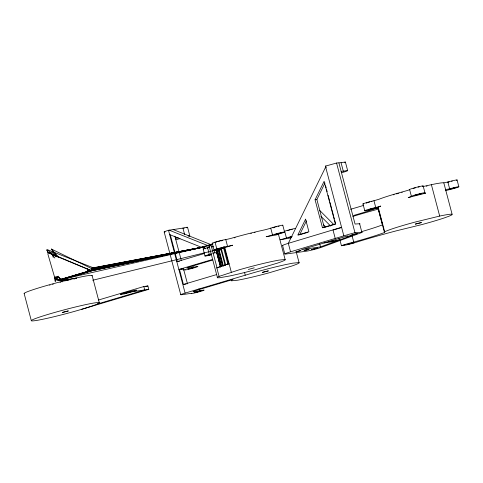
<?xml version="1.0" encoding="UTF-8"?>
<svg xmlns="http://www.w3.org/2000/svg" width="483" height="483" viewBox="0 0 483 483"><rect width="100%" height="100%" fill="white"/><g stroke="black" fill="none" stroke-linecap="round" stroke-linejoin="round"><path stroke-width="0.72" d="M54.911 277.755L55.605 281.046L56.004 278.963M65.495 280.816L59.657 280.454L60.055 278.371M210.781 245.014L205.197 246.674L96.202 268.965L90.937 270.486L48.022 252.337L46.748 249.802L48.149 252.82L47.883 254.1L54.482 276.807L59.657 280.454L68.399 280.218M364.768 210.679A7.034 0.417 -14.8 0 1 375.762 207.515L380.719 206.072L378.201 207.273L377.966 207.901L373.92 208.734A7.034 0.417 -14.8 0 1 364.768 210.679L362.975 203.886M339.917 239.979L341.445 245.75A10.228 0.604 -14.8 0 1 353.737 242.092A46.271 2.747 -14.8 0 0 384.468 232.504L384.703 231.882L378.201 207.273M422.776 186.559A5.971 0.356 -14.8 0 0 423.82 186.372L431.391 184.675A35.168 2.083 -14.8 0 1 443.811 182.858L452.106 214.253L451.871 214.875L449.347 216.082L444.71 217.779A35.168 2.083 -14.8 0 1 421.84 224.589L396.887 230.687A69.775 4.136 -14.8 0 0 358.833 241.44L356.436 242.2A6.684 0.398 -14.8 0 1 348.303 244.501A6.684 0.398 -14.8 0 1 344.735 244.947L341.445 245.75M55.237 278.202L55.605 281.046L56.439 279.271L58.032 280.158L90.937 270.486L48.149 252.82M55.05 281.215L54.633 277.272L59.657 280.454L60.49 278.679M315.079 199.775L324.111 181.306L335.365 223.895L322.463 227.728L315.079 199.775L316.884 199.515L324.95 183.027M306.421 220.894L299.629 234.774L298.428 234.943M212.822 244.181A33.562 1.992 -14.8 0 0 211.832 244.567L210.274 245.243A33.562 1.992 -14.8 0 0 209.187 246.366L217.483 277.761L219.554 277.761L229.896 275.944A35.168 2.083 -14.8 0 0 254.849 269.846L277.725 263.036A35.168 2.083 -14.8 0 0 285.115 259.51L278.329 233.82M58.54 276.21L55.074 277.206L58.962 277.164L59.657 280.454L60.949 278.933M59.288 277.61L59.657 280.454L61.432 279.126M279.114 226.273L278.359 226.273M74.225 278.926L74.491 278.776L73.615 278.969M59.657 278.015L59.657 280.454L61.921 279.265M216.831 267.92L217.03 267.83A33.562 1.992 -14.8 0 1 222.633 265.747L229.069 263.664L216.831 267.92L219.077 276.403L217.598 277.17A33.562 1.992 -14.8 0 0 217.483 277.761M222.633 265.747L218.672 250.774L220.212 250.103L219.952 249.113L232.613 245.219L227.578 246.421A7.034 0.417 -14.8 0 0 216.819 248.95L215.026 242.164M215.925 242.218L216.801 241.898M221.775 240.842L222.252 240.612L220.707 240.842M272.919 227.789L273.795 227.469M366.935 202.806L366.458 203.029L366.851 203.035M413.623 188.364L413.146 188.593L413.539 188.593M68.012 280.152L59.657 280.454L62.428 279.337M60.025 282.338L60.665 282.096M320.507 246.898L352.487 235.251A7.806 0.465 -14.8 0 1 347.392 235.994L301.603 249.626L320.507 246.898L319.571 243.366M76.465 278.166L59.657 280.454L62.82 279.349M219.077 276.403L239.115 269.828A35.168 2.083 -14.8 0 1 272.702 261.327L278.812 260.126L285.115 259.51M207.237 248.069L208.451 247.676M212.218 247.012L213.22 246.608L211.681 246.831M287.198 230.705L288.411 230.313M361.858 232.214A7.028 0.417 -14.8 0 1 361.58 232.601L321.606 247.266A8.791 0.519 -14.8 0 1 306.886 251.112L286.22 253.992A13.126 0.779 -14.8 0 1 290.555 251.812L349.378 234.207L354.969 232.697L361.858 232.214L359.612 223.732L355.059 224.052L338.891 162.856L336.56 163.025L325.415 166.134L343.818 235.782M59.657 280.454L91.486 270.927L205.197 246.674L90.925 268.234L51.361 249.041L57.332 256.92M250.858 233.476L251.317 233.319M447.729 182.333L449.057 181.916M254.595 232.619L255.066 232.462M341.578 227.294L288.315 243.341A13.126 0.779 -14.8 0 0 282.911 245.624M367.466 202.625L369.773 201.96M414.154 188.183L415.621 187.748M87.097 268.977L90.937 270.486L59.379 279.892L87.429 271.518M91.486 270.927L67.131 278.232L205.197 246.674L91.154 268.385M81.542 309.343L83.456 308.764A35.168 2.083 -14.8 0 0 97.216 304.067L97.916 303.747A35.168 2.083 -14.8 0 0 66.207 309.325A35.168 2.083 -14.8 0 0 32.252 320.923A35.168 2.083 -14.8 0 0 81.542 309.343L148.776 289.329L147.883 285.936L143.825 286.528L98.508 300.015M426.435 186.209L427.044 186.027M176.814 261.714L204.508 253.466M341.529 227.541L333.029 230.083L335.268 238.566M326.375 167.317L325.373 167.619L288.315 243.341L290.555 251.812M165.101 231.931A9.056 0.537 -14.8 0 1 168.513 230.3L182.936 228.103A6.684 0.398 -14.8 0 1 186.607 227.747M201.145 247.266L213.106 243.704M396.543 193.924L397.485 193.647M178.867 269.49L212.478 259.486M181.475 269.327L183.486 268.729L187.482 283.859M212.448 260.108L190.954 266.507A9.551 0.568 -14.8 0 0 187.543 268.137L193.291 267.292A6.684 0.398 -14.8 0 1 197.65 266.658A6.684 0.398 -14.8 0 1 189.62 269.043A6.684 0.398 -14.8 0 1 185.261 269.683L183.16 269.991M300.323 234.569L307.943 232.311M324.987 227.258L335.739 224.064M145.727 286.576L147.883 285.936M97.246 304.055L144.719 289.921L143.825 286.528M183.486 268.729L179.428 269.321L183.425 284.457L216.45 274.628M334.84 241.379L339.32 240.045L338.945 238.632M299.055 262.565A35.168 2.083 -14.8 0 1 291.66 266.091L268.789 272.901A35.168 2.083 -14.8 0 1 243.837 278.999L237.727 280.2L231.417 280.816A33.562 1.992 -14.8 0 1 231.532 280.225L233.011 279.464L197.197 290.12A9.551 0.568 -14.8 0 0 193.78 291.75L199.527 290.911A6.684 0.398 -14.8 0 1 203.886 290.271L203.204 290.549A6.684 0.398 -14.8 0 1 195.066 292.855A6.684 0.398 -14.8 0 1 191.497 293.302L181.693 294.733A9.056 0.537 -14.8 0 1 185.11 293.103L253.05 272.883A35.168 2.083 -14.8 0 1 286.636 264.382L292.746 263.181L299.055 262.565L296.417 252.573M217.483 241.687L218.268 241.458M274.477 227.258L275.262 227.028M211.029 254.239L208.553 255.084L210.866 254.68M290.995 236.875L288.52 237.721L291.66 237.099M248.322 269.466L254.275 267.805M289.202 230.083L290.035 229.86M87.538 271.361L90.937 270.486L87.302 269.176M219.107 241.234L219.94 241.023M276.101 226.805L276.934 226.593M456.507 180.322A7.034 0.417 -14.8 0 0 455.228 180.183A7.034 0.417 -14.8 0 0 447.856 182.019L443.811 182.858M445.326 190.725A5.971 0.356 -14.8 0 1 449.323 189.692A7.034 0.417 -14.8 0 0 458.886 186.788A7.034 0.417 -14.8 0 0 449.649 188.805L445.604 189.644M363.343 204.013A7.034 0.417 -14.8 0 1 365.691 202.89A7.034 0.417 -14.8 0 1 373.969 200.723L378.926 199.286A35.168 2.083 -14.8 0 1 406.438 190.773A5.971 0.356 -14.8 0 0 409.614 189.571A7.034 0.417 -14.8 0 1 417.439 187.042A7.034 0.417 -14.8 0 1 422.589 186.287M92.7 280.255L219.119 249.24L218.05 249.367A7.034 0.417 -14.8 0 1 216.819 248.95M69.552 279.899L70.518 279.675M290.869 229.648L292.3 229.328M451.533 181.264L452.263 181.101M393.536 194.836L394.14 194.697M452.106 214.253A35.168 2.083 -14.8 0 0 439.687 216.07L414.734 222.168A35.168 2.083 -14.8 0 0 384.703 231.882M338.891 162.856L342.049 162.566A9.497 0.561 -14.8 0 1 344.657 162.572M341.131 171.338L344.288 171.054A9.497 0.561 -14.8 0 1 341.801 172.703M418.067 187.126L419.214 186.903M371.379 201.568L372.031 201.429M273.674 227.789L274.326 227.65M91.589 270.764L205.197 246.674L91.353 268.584M91.71 270.51L205.197 246.674L91.528 268.814M91.794 270.226L205.197 246.674L91.667 269.067M91.824 269.937L205.197 246.674L91.764 269.351M91.818 269.641L205.197 246.674M398.505 193.435L398.892 193.357M234.213 237.835L235.1 237.666M401.759 192.415L402.224 192.325M87.658 271.102L90.937 270.486L87.477 269.405M52.544 284.258L53.305 284.131M49.652 285.212L49.966 285.163M74.376 278.498L76.489 278.172M212.671 243.287A7.034 0.417 -14.8 0 1 217.435 241.458A7.034 0.417 -14.8 0 1 225.784 239.634L230.82 238.433A35.168 2.083 -14.8 0 1 264.406 229.932A5.971 0.356 -14.8 0 0 270.734 228.151A7.034 0.417 -14.8 0 1 278.782 225.905A7.034 0.417 -14.8 0 1 282.736 225.332M174.876 236.151L175.371 238.022L178.173 237.612M175.746 239.182L177.146 238.976A6.684 0.398 -14.8 0 0 179.966 238.705M217.29 252.537L213.051 253.158A5.971 0.356 -14.8 0 1 212.804 253.334M179.398 261.249L177.376 261.544L170.324 234.871M328.434 241.639L339.32 240.045M323.948 242.973L336.204 241.18M132.39 291.726L148.776 289.329M183.425 284.457L186.13 284.058M322.463 227.728L324.274 227.469L316.884 199.515M353.592 215.454A46.271 2.747 -14.8 0 0 377.905 207.666L382.482 224.867A46.271 2.747 -14.8 0 1 361.821 231.58M87.737 270.824L90.937 270.486L87.616 269.665M183.788 228.181L184.162 228.181M61.715 281.824L62.253 281.831M359.612 223.732L359.95 223.774A7.028 0.417 -14.8 0 1 359.642 223.985M48.022 252.337L52.2 252.223L56.034 256.878M58.962 277.164L54.633 277.272M87.773 270.528L90.937 270.486L87.713 269.943M325.415 166.134L326.073 166.17M87.767 270.232L90.937 270.486M96.202 268.965L47.304 249.639L52.134 254.161L54.833 258.037M173.131 229.54L210.66 244.507M169.074 230.131L209.393 246.209M169.654 234.599L205.341 248.83M58.189 280.11L56.897 279.524L58.232 280.267M319.559 210.28L333.946 224.686M320.857 216.251L330.638 226.044M323.58 224.8L325.639 226.859M51.361 249.041L58.884 257.445M52.134 254.161L53.281 257.511M457.057 179.954L458.85 186.746M447.856 182.019L449.649 188.805M431.391 184.675L439.687 216.07M423.138 185.919L424.931 192.711M409.614 189.571L411.407 196.358A5.971 0.356 -14.8 0 1 408.232 197.565L425.614 193.164A5.971 0.356 -14.8 0 1 424.382 193.073A7.034 0.417 -14.8 0 0 419.232 193.828A7.034 0.417 -14.8 0 0 411.407 196.358M377.905 207.666L384.468 232.504M373.969 200.723L375.762 207.515M345.399 162.077L347.639 170.559M341.083 162.783L343.328 171.266M336.56 163.025L354.969 232.697M352.089 235.849L353.737 242.092M325.614 185.834L326.188 188.002M326.568 189.445L327.142 191.612M328.096 195.217L329.617 200.994M330.004 202.437L331.525 208.215M331.912 209.658L333.433 215.43M333.813 216.879L334.387 219.041M334.767 220.483L335.534 223.375M295.457 228.387A7.034 0.417 -14.8 0 0 284.668 231.206L286.461 237.992A5.971 0.356 -14.8 0 1 280.134 239.773L290.482 237.956A5.971 0.356 -14.8 0 1 291.478 237.485M282.778 225.205L284.572 231.991M282.573 245.515L284.813 253.986M270.734 228.151L272.527 234.937A5.971 0.356 -14.8 0 1 266.199 236.718L276.542 234.901A5.971 0.356 -14.8 0 1 280.249 233.579A7.034 0.417 -14.8 0 0 283.31 232.118A7.034 0.417 -14.8 0 0 272.527 234.937M244.501 272.376L245.249 275.207M225.784 239.634L227.578 246.421M224.812 247.544L231.315 272.152M223.943 246.39L228.507 263.67M223.412 247.35L227.976 264.63M221.208 248.105L225.579 264.666M220.616 248.316L225.181 265.596M218.89 248.968L223.454 266.248M218.449 249.143L222.82 265.704M217.235 249.675L221.612 266.236M216.958 249.814L221.329 266.375M216.106 249.488L220.671 266.767M215.992 249.584L220.556 266.864M215.708 249.113L220.52 267.165M214.12 250.001L214.832 252.718M212.26 243.287L214.054 250.073M210.95 244.821L217.03 267.83M209.513 247.097A5.971 0.356 -14.8 0 1 207.557 247.688L209.35 254.481A7.034 0.417 -14.8 0 0 205.021 256.062L203.228 249.276M187.561 227.288L189.801 235.776M182.936 228.103L184.615 234.466M192.916 265.879L193.291 267.292M198.972 288.786L199.527 290.911M175.371 238.022L181.24 260.234M168.513 230.3L185.11 293.103M164.16 231.906L180.757 294.715M92.12 275.539L99.293 302.69M24.162 293.592L31.341 320.748M218.298 249.331L218.672 250.774M55.605 278.606L55.605 281.046M203.645 249.276A7.034 0.417 -14.8 0 1 207.557 247.688M211.258 246.372A5.971 0.356 -14.8 0 1 211.011 246.541M210.721 254.946A7.034 0.417 -14.8 0 1 205.021 256.062M211.306 253.883A5.971 0.356 -14.8 0 1 209.35 254.481M24.325 293.694A35.168 2.083 -14.8 0 1 57.918 282.464A35.168 2.083 -14.8 0 1 92.005 275.853M188.032 235.952A6.684 0.398 -14.8 0 1 188.853 236.229M284.668 231.206A5.971 0.356 -14.8 0 1 284.276 231.333M286.461 237.992A7.034 0.417 -14.8 0 1 292.221 236.32M352.946 216.396A69.775 4.136 -14.8 0 1 378.267 209.091M363.506 205.42A46.271 2.747 -14.8 0 1 350.598 209.254M448.882 189.384L455.288 187.7L448.882 189.384M305.588 219.167L297.824 235.028L308.909 231.743L305.588 219.167M62.265 312.501L68.375 310.907L62.295 312.483M125.453 293.084L131.557 291.484L125.453 293.084M296.019 251.77L300.843 250.544L296.019 251.77M217.718 249.005L224.046 247.405L217.718 249.005M188.521 268.886L194.516 267.371L188.521 268.886M274.712 234.575L281.04 232.975L274.712 234.575M194.758 292.505L200.753 290.983L194.758 292.505M262.299 272.406L268.294 270.891L262.299 272.406M304.127 250.58L308.957 249.361L304.127 250.58M368.384 209.731L374.711 208.131L368.384 209.731M311.42 249.608L317.416 248.087L311.42 249.608M351.696 234.943L357.686 233.428L351.696 234.943M415.072 195.295L421.399 193.689L415.072 195.295M347.995 244.15L353.991 242.635L347.995 244.15M415.35 224.094L421.345 222.578L415.35 224.094M124.234 293.863A8.44 0.501 -14.8 0 0 136.659 290.162A8.44 0.501 -14.8 0 0 124.602 292.867A8.44 0.501 -14.8 0 0 124.234 293.863"/></g></svg>
